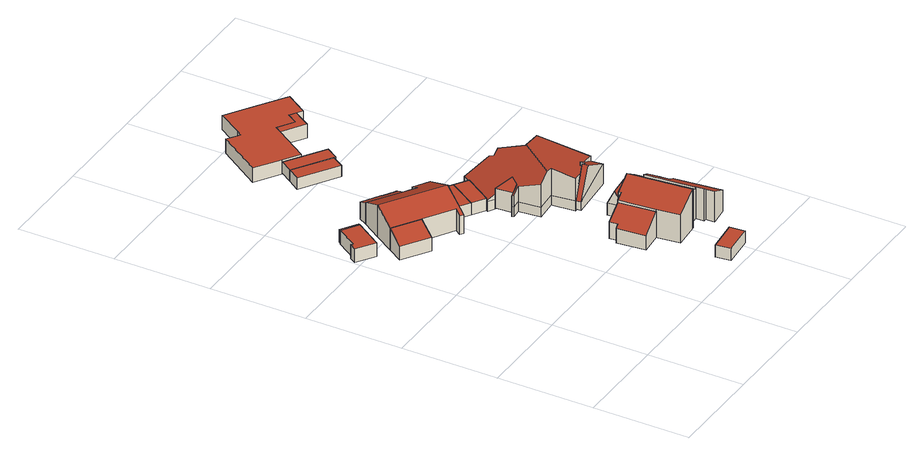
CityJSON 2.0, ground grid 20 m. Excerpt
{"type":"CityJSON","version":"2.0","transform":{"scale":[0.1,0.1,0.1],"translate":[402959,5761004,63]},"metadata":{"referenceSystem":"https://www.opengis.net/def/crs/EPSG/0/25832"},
"CityObjects":{
"building1":{"type":"Building","attributes":{"Gemeindeschluessel":"05515000","Geometrietyp2DReferenz":"3000","function":"31001_2460","roofType":"1000","measuredHeight":3},"geometry":[{"type":"Solid","lod":"2","boundaries":[[[[0,1,2,3]],[[4,5,1,0]],[[6,7,5,4]],[[8,9,7,6]],[[10,11,9,8]],[[3,2,11,10]],[[8,6,4,0,3,10]],[[1,5,7,9,11,2]]]],"semantics":{"surfaces":[{"type":"WallSurface"},{"type":"RoofSurface"},{"type":"GroundSurface"}],"values":[[0,0,0,0,0,0,1,2]]}}]},
"building2":{"type":"Building","attributes":{"Gemeindeschluessel":"05515000","Geometrietyp2DReferenz":"3000","function":"51009_1610","roofType":"5000","measuredHeight":2.72},"geometry":[{"type":"Solid","lod":"2","boundaries":[[[[12,13,14,15]],[[16,17,13,12]],[[18,19,17,16]],[[15,14,19,18]],[[20,18,16,21]],[[16,12,21]],[[21,12,15,20]],[[15,18,20]],[[13,17,19,14]]]],"semantics":{"surfaces":[{"type":"WallSurface"},{"type":"RoofSurface"},{"type":"GroundSurface"}],"values":[[0,0,0,0,1,1,1,1,2]]}}]},
"building3":{"type":"Building","attributes":{"Gemeindeschluessel":"05515000","Geometrietyp2DReferenz":"3000","function":"31001_1000"},"address":[{"country":"Germany","locality":"Münster","thoroughfareNumber":"39","thoroughfareName":"Papenbusch"}],"children":["building3-1","building3-2","building3-3"]},
"building3-1":{"type":"BuildingPart","attributes":{"roofType":"3100","measuredHeight":6.88},"parents":["building3"],"geometry":[{"type":"Solid","lod":"2","boundaries":[[[[22,23,24,25]],[[26,27,23,22]],[[28,29,30,31]],[[32,33,34,29,28]],[[35,36,37,38]],[[39,40,36,35]],[[41,42,40,39]],[[43,44,42,41]],[[45,46,44,43]],[[47,48,46,45]],[[49,50,48,47]],[[25,24,50,49]],[[43,41,39,35,38,32,28,45]],[[31,26,22,25,49,47,45,28]],[[23,27,30,29,34,37,36,40,42,44,46,48,50,24]],[[30,27,26,31]],[[33,32,38]],[[37,34,33,38]]]],"semantics":{"surfaces":[{"type":"WallSurface"},{"type":"RoofSurface"},{"type":"GroundSurface"},{"type":"ClosureSurface"}],"values":[[0,0,0,0,0,0,0,0,0,0,0,0,1,1,2,3,0,3]]}}]},
"building3-2":{"type":"BuildingPart","attributes":{"roofType":"2100","measuredHeight":4.66},"parents":["building3"],"geometry":[{"type":"Solid","lod":"2","boundaries":[[[[51,52,34,33]],[[53,54,52,51]],[[55,56,54,53]],[[57,58,56,55]],[[59,60,58,57]],[[61,62,60,59]],[[38,37,62,61]],[[59,57,55,53,51,33,38,61]],[[34,52,54,56,58,60,62,37]],[[34,37,38,33]]]],"semantics":{"surfaces":[{"type":"WallSurface"},{"type":"RoofSurface"},{"type":"GroundSurface"},{"type":"ClosureSurface"}],"values":[[0,0,0,0,0,0,0,1,2,3]]}}]},
"building3-3":{"type":"BuildingPart","attributes":{"roofType":"2100","measuredHeight":4.64},"parents":["building3"],"geometry":[{"type":"Solid","lod":"2","boundaries":[[[[31,30,63,64]],[[65,66,27,26]],[[64,63,66,65]],[[26,31,64,65]],[[30,27,66,63]],[[30,31,26,27]]]],"semantics":{"surfaces":[{"type":"WallSurface"},{"type":"RoofSurface"},{"type":"GroundSurface"},{"type":"ClosureSurface"}],"values":[[0,0,0,1,2,3]]}}]},
"building4":{"type":"Building","attributes":{"Gemeindeschluessel":"05515000","Geometrietyp2DReferenz":"3000","function":"31001_2460","roofType":"1000","measuredHeight":2.53},"geometry":[{"type":"Solid","lod":"2","boundaries":[[[[67,68,69,70]],[[71,72,68,67]],[[73,74,72,71]],[[70,69,74,73]],[[71,67,70,73]],[[68,72,74,69]]]],"semantics":{"surfaces":[{"type":"WallSurface"},{"type":"RoofSurface"},{"type":"GroundSurface"}],"values":[[0,0,0,0,1,2]]}}]},
"building5":{"type":"Building","attributes":{"Gemeindeschluessel":"05515000","Geometrietyp2DReferenz":"3000","function":"31001_2460","roofType":"1000","measuredHeight":2.62},"geometry":[{"type":"Solid","lod":"2","boundaries":[[[[75,76,77,78]],[[79,80,76,75]],[[81,82,80,79]],[[78,77,82,81]],[[79,75,78,81]],[[76,80,82,77]]]],"semantics":{"surfaces":[{"type":"WallSurface"},{"type":"RoofSurface"},{"type":"GroundSurface"}],"values":[[0,0,0,0,1,2]]}}]},
"building6":{"type":"Building","attributes":{"Gemeindeschluessel":"05515000","Geometrietyp2DReferenz":"3000","function":"31001_1000"},"address":[{"country":"Germany","locality":"Münster","thoroughfareNumber":"35","thoroughfareName":"Papenbusch"}],"children":["building6-1","building6-2","building6-3"]},
"building6-1":{"type":"BuildingPart","attributes":{"roofType":"3100","measuredHeight":8.42},"parents":["building6"],"geometry":[{"type":"Solid","lod":"2","boundaries":[[[[83,84,85,86,87]],[[88,89,84,83]],[[90,91,89,88]],[[92,93,91,90]],[[94,95,93,92]],[[96,97,95,94]],[[98,99,97,96]],[[100,101,102,103]],[[104,105,101,100]],[[106,107,105,104]],[[108,109,107,106]],[[110,111,112,109,108]],[[104,100,103,113,114,98,96,94,92,106]],[[90,88,83,87,110,108,106,92]],[[84,89,91,93,95,97,99,115,116,102,101,105,107,109,112,85]],[[99,98,114,115]],[[115,114,113,116]],[[116,113,103,102]],[[86,111,110,87]],[[85,112,111,86]]]],"semantics":{"surfaces":[{"type":"WallSurface"},{"type":"RoofSurface"},{"type":"GroundSurface"},{"type":"ClosureSurface"}],"values":[[0,0,0,0,0,0,0,0,0,0,0,0,1,1,2,3,3,3,0,3]]}}]},
"building6-2":{"type":"BuildingPart","attributes":{"roofType":"2100","measuredHeight":5.53},"parents":["building6"],"geometry":[{"type":"Solid","lod":"2","boundaries":[[[[117,118,119,120]],[[121,122,118,117]],[[123,124,122,121]],[[86,85,124,123]],[[120,119,112,111]],[[86,123,121,117,120,111]],[[118,122,124,85,112,119]],[[85,86,111,112]]]],"semantics":{"surfaces":[{"type":"WallSurface"},{"type":"RoofSurface"},{"type":"GroundSurface"},{"type":"ClosureSurface"}],"values":[[0,0,0,0,0,1,2,3]]}}]},
"building6-3":{"type":"BuildingPart","attributes":{"roofType":"2100","measuredHeight":6.82},"parents":["building6"],"geometry":[{"type":"Solid","lod":"2","boundaries":[[[[125,126,99,98,127]],[[128,129,126,125]],[[130,131,129,128]],[[132,133,131,130]],[[134,135,133,132]],[[136,137,135,134]],[[138,139,137,136]],[[140,141,139,138]],[[142,143,141,140]],[[144,103,102,143,142]],[[142,140,138,136,134,132,130,128,125,127,145,146,144]],[[115,99,126,129,131,133,135,137,139,141,143,102,116]],[[114,113,146,145]],[[115,116,113,114]],[[98,114,145,127]],[[99,115,114,98]],[[113,103,144,146]],[[116,102,103,113]]]],"semantics":{"surfaces":[{"type":"WallSurface"},{"type":"RoofSurface"},{"type":"GroundSurface"},{"type":"ClosureSurface"}],"values":[[0,0,0,0,0,0,0,0,0,0,1,2,0,3,0,3,0,3]]}}]},
"building7":{"type":"Building","attributes":{"Gemeindeschluessel":"05515000","Geometrietyp2DReferenz":"3000","function":"51009_1610","roofType":"2100","measuredHeight":5.76},"geometry":[{"type":"Solid","lod":"2","boundaries":[[[[147,148,149,150]],[[151,152,148,147]],[[153,154,152,151]],[[150,149,154,153]],[[151,147,150,153]],[[148,152,154,149]]]],"semantics":{"surfaces":[{"type":"WallSurface"},{"type":"RoofSurface"},{"type":"GroundSurface"}],"values":[[0,0,0,0,1,2]]}}]},
"building8":{"type":"Building","attributes":{"Gemeindeschluessel":"05515000","Geometrietyp2DReferenz":"3000","function":"51009_1610","roofType":"1000","measuredHeight":2.57},"geometry":[{"type":"Solid","lod":"2","boundaries":[[[[81,82,155,156]],[[79,80,82,81]],[[157,158,80,79]],[[156,155,158,157]],[[79,81,156,157]],[[82,80,158,155]]]],"semantics":{"surfaces":[{"type":"WallSurface"},{"type":"RoofSurface"},{"type":"GroundSurface"}],"values":[[0,0,0,0,1,2]]}}]},
"building9":{"type":"Building","attributes":{"Gemeindeschluessel":"05515000","Geometrietyp2DReferenz":"3000","function":"31001_2460","roofType":"1000","measuredHeight":2.4},"geometry":[{"type":"Solid","lod":"2","boundaries":[[[[159,160,161,162]],[[163,164,160,159]],[[165,166,164,163]],[[162,161,166,165]],[[163,159,162,165]],[[160,164,166,161]]]],"semantics":{"surfaces":[{"type":"WallSurface"},{"type":"RoofSurface"},{"type":"GroundSurface"}],"values":[[0,0,0,0,1,2]]}}]},
"building10":{"type":"Building","attributes":{"Gemeindeschluessel":"05515000","Geometrietyp2DReferenz":"3000","function":"31001_2460","roofType":"3100","measuredHeight":5.57},"geometry":[{"type":"Solid","lod":"2","boundaries":[[[[167,168,169,170]],[[171,95,168,167]],[[172,91,95,171]],[[170,169,91,172]],[[167,173,171]],[[172,174,170]],[[174,173,167]],[[167,170,174]],[[173,174,172]],[[172,171,173]],[[168,95,91,169]]]],"semantics":{"surfaces":[{"type":"WallSurface"},{"type":"RoofSurface"},{"type":"GroundSurface"}],"values":[[0,0,0,0,0,0,1,1,1,1,2]]}}]},
"building11":{"type":"Building","attributes":{"Gemeindeschluessel":"05515000","Geometrietyp2DReferenz":"3000","function":"31001_2460","roofType":"1000","measuredHeight":2.44},"geometry":[{"type":"Solid","lod":"2","boundaries":[[[[175,176,161,162]],[[177,178,176,175]],[[179,180,178,177]],[[181,182,180,179]],[[159,160,182,181]],[[162,161,160,159]],[[181,179,177,175,162,159]],[[176,178,180,182,160,161]]]],"semantics":{"surfaces":[{"type":"WallSurface"},{"type":"RoofSurface"},{"type":"GroundSurface"}],"values":[[0,0,0,0,0,0,1,2]]}}]},
"building12":{"type":"Building","attributes":{"Gemeindeschluessel":"05515000","Geometrietyp2DReferenz":"3000","function":"31001_1000","roofType":"5000","measuredHeight":8.2},"address":[{"country":"Germany","locality":"Münster","thoroughfareNumber":"37","thoroughfareName":"Papenbusch"}],"geometry":[{"type":"Solid","lod":"2","boundaries":[[[[183,184,185,186]],[[187,188,184,183]],[[189,190,188,187]],[[191,192,190,189]],[[193,194,192,191]],[[195,196,194,193]],[[197,198,196,195]],[[199,200,198,197]],[[201,202,200,199]],[[203,204,202,201]],[[205,206,204,203]],[[207,208,206,205]],[[209,210,208,207]],[[211,212,210,209]],[[213,214,212,211]],[[215,216,214,213]],[[217,218,216,215]],[[219,220,218,217]],[[221,222,220,219]],[[223,224,222,221]],[[186,185,224,223]],[[225,226,227,228,229,230,231,232,233]],[[234,235,236,237,186,238,239,240,151,241,242,243,244,245,227,226]],[[228,227,245,207,205]],[[245,244,209,207]],[[244,243,211,209]],[[243,242,213,211]],[[242,241,215,213]],[[241,151,217,215]],[[151,240,219,217]],[[240,239,221,219]],[[239,238,223,221]],[[238,186,223]],[[237,183,186]],[[237,236,187,183]],[[236,235,189,187]],[[235,234,191,189]],[[234,226,225,193,191]],[[233,232,197,195]],[[232,231,199,197]],[[231,230,201,199]],[[230,229,203,201]],[[229,228,205,203]],[[225,233,195,193]],[[184,188,190,192,194,196,198,200,202,204,206,208,210,212,214,216,218,220,222,224,185]]]],"semantics":{"surfaces":[{"type":"WallSurface"},{"type":"RoofSurface"},{"type":"GroundSurface"}],"values":[[0,0,0,0,0,0,0,0,0,0,0,0,0,0,0,0,0,0,0,0,0,1,1,0,0,0,0,0,0,0,0,0,0,0,0,0,0,0,0,0,0,0,0,0,2]]}}]},
"building13":{"type":"Building","attributes":{"Gemeindeschluessel":"05515000","Geometrietyp2DReferenz":"3000","function":"51009_1610","roofType":"5000","measuredHeight":8.03},"geometry":[{"type":"Solid","lod":"2","boundaries":[[[[246,247,248,249]],[[250,251,247,246]],[[252,253,251,250]],[[254,255,253,252]],[[256,257,255,254]],[[258,259,257,256]],[[249,248,259,258]],[[260,261,246,249]],[[254,252,250,261,260,258,256]],[[246,261,250]],[[258,260,249]],[[247,251,253,255,257,259,248]]]],"semantics":{"surfaces":[{"type":"WallSurface"},{"type":"RoofSurface"},{"type":"GroundSurface"}],"values":[[0,0,0,0,0,0,0,1,1,0,0,2]]}}]},
"building14":{"type":"Building","attributes":{"Gemeindeschluessel":"05515000","Geometrietyp2DReferenz":"3000","function":"31001_1000","roofType":"1000","measuredHeight":3.07},"address":[{"country":"Germany","locality":"Münster","thoroughfareNumber":"55","thoroughfareName":"Papenbusch"}],"geometry":[{"type":"Solid","lod":"2","boundaries":[[[[262,263,264,265]],[[266,267,263,262]],[[268,269,267,266]],[[270,271,269,268]],[[272,273,271,270]],[[274,275,273,272]],[[276,277,275,274]],[[278,279,277,276]],[[280,281,279,278]],[[282,283,281,280]],[[284,285,283,282]],[[286,287,285,284]],[[288,289,287,286]],[[290,291,289,288]],[[292,293,291,290]],[[265,264,293,292]],[[290,288,286,284,282,280,278,276,274,272,270,268,266,262,265,292]],[[263,267,269,271,273,275,277,279,281,283,285,287,289,291,293,264]]]],"semantics":{"surfaces":[{"type":"WallSurface"},{"type":"RoofSurface"},{"type":"GroundSurface"}],"values":[[0,0,0,0,0,0,0,0,0,0,0,0,0,0,0,0,1,2]]}}]},
"building15":{"type":"Building","attributes":{"Gemeindeschluessel":"05515000","Geometrietyp2DReferenz":"3000","function":"51009_1610","roofType":"1000","measuredHeight":2.99},"geometry":[{"type":"Solid","lod":"2","boundaries":[[[[266,294,295,268]],[[262,296,294,266]],[[265,297,296,262]],[[292,298,297,265]],[[299,300,298,292]],[[268,295,300,299]],[[292,265,262,266,268,299]],[[294,296,297,298,300,295]]]],"semantics":{"surfaces":[{"type":"WallSurface"},{"type":"RoofSurface"},{"type":"GroundSurface"}],"values":[[0,0,0,0,0,0,1,2]]}}]}
},
"vertices":[
[9,624,40],[9,624,10],[0,611,10],[0,611,40],[12,621,40],[12,621,10],[40,664,40],[40,664,10],[74,642,40],[74,642,10],[37,586,40],[37,586,10],
[76,646,39],[76,646,12],[43,668,12],[43,668,39],[74,642,39],[74,642,12],[40,664,39],[40,664,12],[43,665,40],[73,645,40],
[180,501,59],[180,501,12],[172,489,12],[172,489,52],[120,539,59],[120,539,12],[92,615,81],[92,615,12],[66,574,12],[66,574,59],[118,655,59],[118,655,58],[118,655,12],[207,597,59],[207,597,12],[182,613,12],[182,613,59],[218,614,49],[218,614,12],[249,594,49],[249,594,12],[238,577,59],[238,577,12],[212,537,81],[212,537,12],[201,519,71],[201,519,12],[179,484,52],[179,484,12],
[128,672,49],[128,672,12],[165,649,49],[165,649,12],[163,646,51],[163,646,12],[189,630,51],[189,630,12],[191,632,49],[191,632,12],[193,631,49],[193,631,12],
[45,542,12],[45,542,41],[100,507,41],[100,507,12],
[310,33,58],[310,33,32],[313,2,32],[313,2,58],[374,40,58],[374,40,32],[377,9,58],[377,9,32],
[238,577,43],[238,577,17],[201,519,17],[201,519,43],[269,557,43],[269,557,17],[232,499,43],[232,499,17],
[331,242,92],[331,242,24],[316,240,24],[316,240,80],[316,240,85],[330,247,92],[330,247,24],[347,249,99],[347,249,24],[369,251,109],[369,251,24],[405,255,85],[405,255,24],[413,256,79],[413,256,24],[415,237,79],[415,237,24],[383,129,108],[383,129,24],[413,132,24],[413,132,88],[384,121,108],[384,121,24],[382,121,109],[382,121,24],[329,116,85],[329,116,24],[324,164,85],[324,164,80],[324,164,24],[417,132,85],[406,237,85],[406,237,24],[417,132,24],
[272,219,55],[272,219,24],[278,159,24],[278,159,55],[280,220,60],[280,220,24],[278,237,60],[278,237,24],
[425,239,80],[425,239,24],[415,237,86],[428,216,80],[428,216,24],[426,216,81],[426,216,24],[428,196,81],[428,196,24],[446,198,71],[446,198,24],[457,101,71],[457,101,24],[421,97,90],[421,97,24],[419,115,90],[419,115,24],[414,115,93],[414,115,24],[413,132,93],[406,237,90],[417,132,90],
[298,450,78],[298,450,20],[269,470,20],[269,470,63],[288,435,72],[288,435,20],[272,433,63],[272,433,20],
[259,482,17],[259,482,43],[296,539,43],[296,539,17],
[254,798,32],[254,798,8],[179,848,8],[179,848,32],[238,773,32],[238,773,8],[162,823,32],[162,823,8],
[402,284,50],[402,284,24],[344,278,24],[344,278,50],[405,255,50],[347,249,50],[403,270,80],[346,264,80],
[195,873,32],[195,873,8],[228,851,32],[228,851,8],[274,821,32],[274,821,8],[258,796,32],[258,796,8],
[351,528,39],[351,528,18],[307,556,18],[307,556,39],[351,519,39],[351,519,18],[367,520,39],[367,520,18],[372,464,39],[372,464,18],[420,468,39],[420,468,18],[431,362,39],[431,362,18],[385,358,39],[385,358,18],[386,350,39],[386,350,18],[380,344,39],[380,344,18],[336,339,39],[336,339,18],[331,388,39],[331,388,18],[287,384,39],[287,384,18],[283,429,39],[283,429,18],[264,427,39],[264,427,18],[263,432,39],[263,432,18],[272,433,39],[272,433,18],[288,435,39],[288,435,18],[298,450,39],[298,450,18],[269,470,39],[269,470,18],[256,478,39],[256,478,18],[420,468,92],[374,464,100],[315,387,100],[331,388,97],[336,339,89],[380,344,81],[386,350,81],[385,358,83],[431,362,75],[372,464,100],[367,520,78],[351,519,71],[351,528,68],[256,478,43],[269,470,51],[298,450,71],[272,433,65],[263,432,62],[264,427,64],[283,429,72],[287,384,89],
[336,339,40],[336,339,22],[337,328,22],[337,328,40],[380,344,94],[380,344,22],[386,350,90],[386,350,22],[385,358,90],[385,358,22],[431,362,65],[431,362,22],[433,337,65],[433,337,22],[366,330,103],[364,342,103],
[316,914,37],[316,914,6],[330,935,6],[330,935,37],[283,935,37],[283,935,6],[274,921,37],[274,921,6],[228,851,37],[228,851,6],[195,873,37],[195,873,6],[145,906,37],[145,906,6],[205,996,37],[205,996,6],[230,979,37],[230,979,6],[236,989,37],[236,989,6],[269,1040,37],[269,1040,6],[333,998,37],[333,998,6],[381,966,37],[381,966,6],[384,964,37],[384,964,6],[355,919,37],[355,919,6],[343,927,37],[343,927,6],
[283,935,7],[274,921,7],[316,914,7],[330,935,7],[343,927,7],[320,891,37],[320,891,7]
]}
